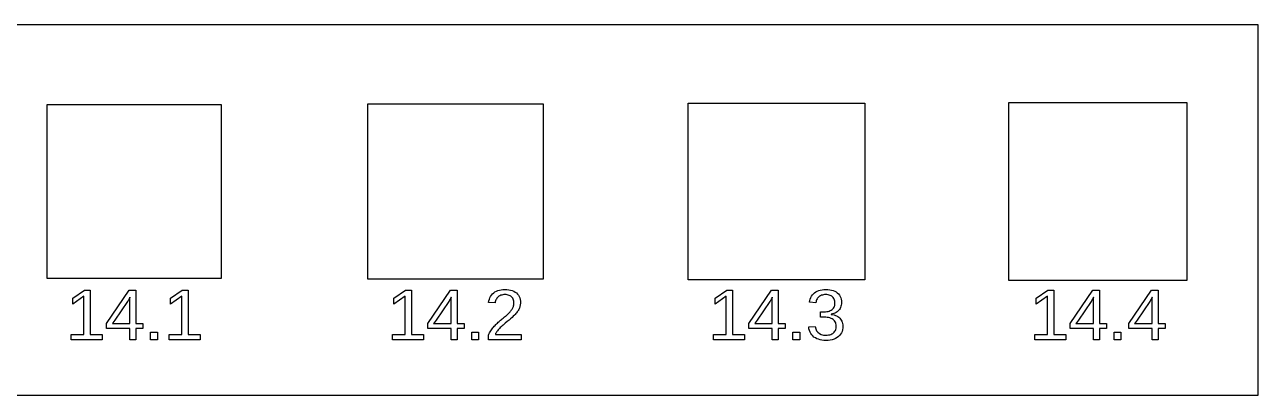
# Model space of a CAD drawing. Header units: metres. Extents: x 0 to 182, y 0 to 30.
# Drawn here: x 82.1 to 182, y 0 to 30 of the extents above; entities that cross this region are included whole.
import ezdxf

# ---------------------------------------------------------------- set-up
doc = ezdxf.new("R2010")
doc.units = ezdxf.units.M

msp = doc.modelspace()

# ---------------------------------------------------------------- linework, layer by layer
for p, q in [((182, 30), (0, 30)), ((182, 0), (182, 30)), ((83.95, 9.45), (83.95, 23.55)), ((83.95, 23.55), (98.05, 23.55)), ((98.05, 23.55), (98.05, 9.45)), ((109.9, 9.39999), (109.9, 23.6)), ((109.9, 23.6), (124.1, 23.6)), ((124.1, 23.6), (124.1, 9.39999)), ((135.85, 9.34999), (135.85, 23.65)), ((135.85, 23.65), (150.15, 23.65)), ((150.15, 23.65), (150.15, 9.34999)), ((161.8, 9.29999), (161.8, 23.7)), ((161.8, 23.7), (176.2, 23.7)), ((176.2, 23.7), (176.2, 9.29999)), ((98.05, 9.45), (83.95, 9.45)), ((124.1, 9.39999), (109.9, 9.39999)), ((150.15, 9.34999), (135.85, 9.34999)), ((176.2, 9.29999), (161.8, 9.29999)), ((86.0175, 7.86079), (86.9659, 8.51302)), ((86.9232, 8.02312), (86.0175, 7.37662)), ((86.9232, 4.93575), (86.9232, 8.02312)), ((86.9659, 8.51302), (87.4387, 8.51302)), ((87.4387, 8.51302), (87.4387, 4.93575)), ((88.7584, 5.80728), (90.5955, 8.51302)), ((90.5955, 8.51302), (91.1338, 8.51302)), ((91.1338, 8.51302), (91.1338, 5.813)), ((93.9365, 7.86079), (94.8849, 8.51302)), ((94.8422, 8.02312), (93.9365, 7.37662)), ((94.8422, 4.93575), (94.8422, 8.02312)), ((94.8849, 8.51302), (95.3577, 8.51302)), ((95.3577, 8.51302), (95.3577, 4.93575)), ((112.017, 7.86079), (112.966, 8.51302)), ((112.923, 8.02312), (112.017, 7.37662)), ((112.923, 4.93575), (112.923, 8.02312)), ((112.966, 8.51302), (113.439, 8.51302)), ((113.439, 8.51302), (113.439, 4.93575)), ((114.758, 5.80728), (116.595, 8.51302)), ((116.595, 8.51302), (117.134, 8.51302)), ((117.134, 8.51302), (117.134, 5.813)), ((119.795, 7.89832), (119.853, 8.00777)), ((119.853, 8.00777), (119.923, 8.10919)), ((119.923, 8.10919), (120.006, 8.20259)), ((120.006, 8.20259), (120.1, 8.28798)), ((120.1, 8.28798), (120.205, 8.36354)), ((120.205, 8.36354), (120.318, 8.42749)), ((120.318, 8.42749), (120.439, 8.47981)), ((120.439, 8.47981), (120.568, 8.52049)), ((120.528, 8.02051), (120.465, 7.97327)), ((120.595, 8.06047), (120.528, 8.02051)), ((120.568, 8.52049), (120.705, 8.54956)), ((120.668, 8.09317), (120.595, 8.06047)), ((120.745, 8.11861), (120.668, 8.09317)), ((120.705, 8.54956), (120.851, 8.567)), ((120.827, 8.13676), (120.745, 8.11861)), ((120.913, 8.14767), (120.827, 8.13676)), ((120.851, 8.567), (121.005, 8.57281)), ((121.005, 8.15131), (120.913, 8.14767)), ((121.005, 8.57281), (121.172, 8.56697)), ((121.1, 8.14758), (121.005, 8.15131)), ((121.189, 8.13643), (121.1, 8.14758)), ((121.172, 8.56697), (121.328, 8.54945)), ((121.272, 8.11783), (121.189, 8.13643)), ((121.349, 8.09178), (121.272, 8.11783)), ((121.328, 8.54945), (121.473, 8.52025)), ((121.42, 8.0583), (121.349, 8.09178)), ((121.484, 8.01738), (121.42, 8.0583)), ((121.473, 8.52025), (121.606, 8.47935)), ((121.543, 7.96902), (121.484, 8.01738)), ((121.606, 8.47935), (121.728, 8.42677)), ((121.728, 8.42677), (121.838, 8.36252)), ((121.838, 8.36252), (121.937, 8.28659)), ((121.937, 8.28659), (122.024, 8.19989)), ((122.024, 8.19989), (122.097, 8.10338)), ((122.097, 8.10338), (122.157, 7.99704)), ((122.157, 7.99704), (122.204, 7.88087)), ((138.017, 7.86079), (138.966, 8.51302)), ((138.923, 8.02312), (138.017, 7.37662)), ((138.923, 4.93575), (138.923, 8.02312)), ((138.966, 8.51302), (139.439, 8.51302)), ((139.439, 8.51302), (139.439, 4.93575)), ((140.758, 5.80728), (142.595, 8.51302)), ((142.595, 8.51302), (143.134, 8.51302)), ((143.134, 8.51302), (143.134, 5.813)), ((145.769, 7.91013), (145.827, 8.01997)), ((145.827, 8.01997), (145.898, 8.121)), ((145.898, 8.121), (145.98, 8.21318)), ((145.98, 8.21318), (146.075, 8.29654)), ((146.075, 8.29654), (146.179, 8.36984)), ((146.179, 8.36984), (146.292, 8.43185)), ((146.292, 8.43185), (146.413, 8.4826)), ((146.413, 8.4826), (146.542, 8.52206)), ((146.487, 8.02365), (146.425, 7.97755)), ((146.555, 8.06265), (146.487, 8.02365)), ((146.542, 8.52206), (146.68, 8.55026)), ((146.628, 8.09457), (146.555, 8.06265)), ((146.707, 8.11938), (146.628, 8.09457)), ((146.68, 8.55026), (146.825, 8.56718)), ((146.79, 8.13712), (146.707, 8.11938)), ((146.879, 8.14775), (146.79, 8.13712)), ((146.825, 8.56718), (146.979, 8.57281)), ((146.973, 8.15131), (146.879, 8.14775)), ((147.076, 8.14749), (146.973, 8.15131)), ((146.979, 8.57281), (147.146, 8.56709)), ((147.171, 8.13608), (147.076, 8.14749)), ((147.146, 8.56709), (147.302, 8.54991)), ((147.259, 8.11703), (147.171, 8.13608)), ((147.34, 8.09039), (147.259, 8.11703)), ((147.302, 8.54991), (147.447, 8.52129)), ((147.412, 8.05612), (147.34, 8.09039)), ((147.478, 8.01424), (147.412, 8.05612)), ((147.447, 8.52129), (147.581, 8.4812)), ((147.536, 7.96474), (147.478, 8.01424)), ((147.581, 8.4812), (147.704, 8.42967)), ((147.704, 8.42967), (147.816, 8.36668)), ((147.816, 8.36668), (147.917, 8.29225)), ((147.917, 8.29225), (148.006, 8.2076)), ((148.006, 8.2076), (148.081, 8.11394)), ((148.081, 8.11394), (148.143, 8.01126)), ((148.143, 8.01126), (148.191, 7.89958)), ((164.017, 7.86079), (164.966, 8.51302)), ((164.923, 8.02312), (164.017, 7.37662)), ((164.923, 4.93575), (164.923, 8.02312)), ((164.966, 8.51302), (165.439, 8.51302)), ((165.439, 8.51302), (165.439, 4.93575)), ((166.758, 5.80728), (168.595, 8.51302)), ((168.595, 8.51302), (169.134, 8.51302)), ((169.134, 8.51302), (169.134, 5.813)), ((171.509, 5.80728), (173.346, 8.51302)), ((173.346, 8.51302), (173.885, 8.51302)), ((173.885, 8.51302), (173.885, 5.813)), ((86.0175, 7.37662), (86.0175, 7.86079)), ((90.4588, 7.5959), (89.4306, 6.0807)), ((90.4701, 7.61299), (90.4588, 7.5959)), ((90.4829, 7.63335), (90.4701, 7.61299)), ((90.4973, 7.65694), (90.4829, 7.63335)), ((90.5132, 7.68379), (90.4973, 7.65694)), ((90.5305, 7.71391), (90.5132, 7.68379)), ((90.5494, 7.74727), (90.5305, 7.71391)), ((90.5698, 7.78389), (90.5494, 7.74727)), ((90.5896, 7.81975), (90.5698, 7.78389)), ((90.6066, 7.85085), (90.5896, 7.81975)), ((90.6208, 7.87718), (90.6066, 7.85085)), ((90.6322, 7.89874), (90.6208, 7.87718)), ((90.6408, 7.91554), (90.6322, 7.89874)), ((90.6466, 7.92757), (90.6408, 7.91554)), ((90.6496, 7.93483), (90.6466, 7.92757)), ((90.6496, 5.813), (90.6496, 7.93483)), ((93.9365, 7.37662), (93.9365, 7.86079)), ((112.017, 7.37662), (112.017, 7.86079)), ((116.459, 7.5959), (115.431, 6.0807)), ((116.47, 7.61299), (116.459, 7.5959)), ((116.483, 7.63335), (116.47, 7.61299)), ((116.497, 7.65694), (116.483, 7.63335)), ((116.513, 7.68379), (116.497, 7.65694)), ((116.531, 7.71391), (116.513, 7.68379)), ((116.549, 7.74727), (116.531, 7.71391)), ((116.57, 7.78389), (116.549, 7.74727)), ((116.59, 7.81975), (116.57, 7.78389)), ((116.607, 7.85085), (116.59, 7.81975)), ((116.621, 7.87718), (116.607, 7.85085)), ((116.632, 7.89874), (116.621, 7.87718)), ((116.641, 7.91554), (116.632, 7.89874)), ((116.647, 7.92757), (116.641, 7.91554)), ((116.65, 7.93483), (116.647, 7.92757)), ((116.65, 5.813), (116.65, 7.93483)), ((119.692, 7.52185), (119.714, 7.65536)), ((120.216, 7.47342), (119.692, 7.52185)), ((119.714, 7.65536), (119.748, 7.78085)), ((119.748, 7.78085), (119.795, 7.89832)), ((120.23, 7.56244), (120.216, 7.47342)), ((120.251, 7.6456), (120.23, 7.56244)), ((120.28, 7.72287), (120.251, 7.6456)), ((120.315, 7.79428), (120.28, 7.72287)), ((120.358, 7.85982), (120.315, 7.79428)), ((120.408, 7.91948), (120.358, 7.85982)), ((120.465, 7.97327), (120.408, 7.91948)), ((121.594, 7.91393), (121.543, 7.96902)), ((121.59, 6.96274), (121.624, 7.01773)), ((121.638, 7.85277), (121.594, 7.91393)), ((121.624, 7.01773), (121.654, 7.07411)), ((121.673, 7.78558), (121.638, 7.85277)), ((121.654, 7.07411), (121.679, 7.1326)), ((121.701, 7.71234), (121.673, 7.78558)), ((121.679, 7.1326), (121.7, 7.19316)), ((121.7, 7.19316), (121.716, 7.25581)), ((121.721, 7.63304), (121.701, 7.71234)), ((121.716, 7.25581), (121.727, 7.32057)), ((121.733, 7.54771), (121.721, 7.63304)), ((121.727, 7.32057), (121.734, 7.38741)), ((121.737, 7.45633), (121.733, 7.54771)), ((121.734, 7.38741), (121.737, 7.45633)), ((122.157, 7.0092), (122.124, 6.94328)), ((122.185, 7.07516), (122.157, 7.0092)), ((122.209, 7.14127), (122.185, 7.07516)), ((122.204, 7.88087), (122.237, 7.75488)), ((122.229, 7.20746), (122.209, 7.14127)), ((122.244, 7.27379), (122.229, 7.20746)), ((122.237, 7.75488), (122.257, 7.61906)), ((122.255, 7.34021), (122.244, 7.27379)), ((122.261, 7.40677), (122.255, 7.34021)), ((122.257, 7.61906), (122.263, 7.47342)), ((122.263, 7.47342), (122.261, 7.40677)), ((138.017, 7.37662), (138.017, 7.86079)), ((142.459, 7.5959), (141.431, 6.0807)), ((142.47, 7.61299), (142.459, 7.5959)), ((142.483, 7.63335), (142.47, 7.61299)), ((142.497, 7.65694), (142.483, 7.63335)), ((142.513, 7.68379), (142.497, 7.65694)), ((142.531, 7.71391), (142.513, 7.68379)), ((142.549, 7.74727), (142.531, 7.71391)), ((142.57, 7.78389), (142.549, 7.74727)), ((142.59, 7.81975), (142.57, 7.78389)), ((142.607, 7.85085), (142.59, 7.81975)), ((142.621, 7.87718), (142.607, 7.85085)), ((142.632, 7.89874), (142.621, 7.87718)), ((142.641, 7.91554), (142.632, 7.89874)), ((142.647, 7.92757), (142.641, 7.91554)), ((142.65, 7.93483), (142.647, 7.92757)), ((142.65, 5.813), (142.65, 7.93483)), ((145.666, 7.52756), (145.688, 7.66391)), ((146.181, 7.48766), (145.666, 7.52756)), ((145.688, 7.66391), (145.723, 7.79144)), ((145.723, 7.79144), (145.769, 7.91013)), ((146.195, 7.57509), (146.181, 7.48766)), ((146.215, 7.65671), (146.195, 7.57509)), ((146.243, 7.7325), (146.215, 7.65671)), ((146.278, 7.80249), (146.243, 7.7325)), ((146.32, 7.86665), (146.278, 7.80249)), ((146.369, 7.92502), (146.32, 7.86665)), ((146.425, 7.97755), (146.369, 7.92502)), ((147.493, 6.94797), (147.555, 7.00333)), ((147.586, 7.90868), (147.536, 7.96474)), ((147.555, 7.00333), (147.607, 7.06444)), ((147.628, 7.84709), (147.586, 7.90868)), ((147.607, 7.06444), (147.649, 7.13132)), ((147.663, 7.77998), (147.628, 7.84709)), ((147.649, 7.13132), (147.682, 7.20393)), ((147.69, 7.70735), (147.663, 7.77998)), ((147.682, 7.20393), (147.706, 7.28232)), ((147.71, 7.6292), (147.69, 7.70735)), ((147.706, 7.28232), (147.72, 7.36644)), ((147.721, 7.54553), (147.71, 7.6292)), ((147.72, 7.36644), (147.725, 7.45633)), ((147.725, 7.45633), (147.721, 7.54553)), ((148.142, 7.03456), (148.094, 6.957)), ((148.182, 7.118), (148.142, 7.03456)), ((148.213, 7.20731), (148.182, 7.118)), ((148.191, 7.89958), (148.225, 7.77888)), ((148.234, 7.30249), (148.213, 7.20731)), ((148.225, 7.77888), (148.245, 7.64919)), ((148.248, 7.40355), (148.234, 7.30249)), ((148.245, 7.64919), (148.252, 7.51047)), ((148.252, 7.51047), (148.248, 7.40355)), ((164.017, 7.37662), (164.017, 7.86079)), ((168.459, 7.5959), (167.431, 6.0807)), ((168.47, 7.61299), (168.459, 7.5959)), ((168.483, 7.63335), (168.47, 7.61299)), ((168.497, 7.65694), (168.483, 7.63335)), ((168.513, 7.68379), (168.497, 7.65694)), ((168.531, 7.71391), (168.513, 7.68379)), ((168.549, 7.74727), (168.531, 7.71391)), ((168.57, 7.78389), (168.549, 7.74727)), ((168.59, 7.81975), (168.57, 7.78389)), ((168.607, 7.85085), (168.59, 7.81975)), ((168.621, 7.87718), (168.607, 7.85085)), ((168.632, 7.89874), (168.621, 7.87718)), ((168.641, 7.91554), (168.632, 7.89874)), ((168.647, 7.92757), (168.641, 7.91554)), ((168.65, 7.93483), (168.647, 7.92757)), ((168.65, 5.813), (168.65, 7.93483)), ((173.21, 7.5959), (172.181, 6.0807)), ((173.221, 7.61299), (173.21, 7.5959)), ((173.234, 7.63335), (173.221, 7.61299)), ((173.248, 7.65694), (173.234, 7.63335)), ((173.264, 7.68379), (173.248, 7.65694)), ((173.281, 7.71391), (173.264, 7.68379)), ((173.3, 7.74727), (173.281, 7.71391)), ((173.321, 7.78389), (173.3, 7.74727)), ((173.34, 7.81975), (173.321, 7.78389)), ((173.357, 7.85085), (173.34, 7.81975)), ((173.372, 7.87718), (173.357, 7.85085)), ((173.383, 7.89874), (173.372, 7.87718)), ((173.392, 7.91554), (173.383, 7.89874)), ((173.397, 7.92757), (173.392, 7.91554)), ((173.4, 7.93483), (173.397, 7.92757)), ((173.4, 5.813), (173.4, 7.93483)), ((89.4306, 6.0807), (89.2768, 5.86995)), ((115.431, 6.0807), (115.277, 5.86995)), ((120.529, 5.96962), (120.595, 6.02679)), ((120.595, 6.02679), (120.66, 6.08275)), ((120.66, 6.08275), (120.726, 6.13747)), ((120.726, 6.13747), (120.791, 6.19098)), ((120.791, 6.19098), (120.856, 6.24326)), ((120.856, 6.24326), (120.921, 6.29431)), ((120.921, 6.29431), (120.984, 6.34476)), ((120.984, 6.34476), (121.046, 6.39522)), ((121.046, 6.39522), (121.106, 6.44566)), ((121.106, 6.44566), (121.165, 6.49611)), ((121.165, 6.49611), (121.221, 6.54655)), ((121.342, 6.08888), (121.195, 5.96606)), ((121.221, 6.54655), (121.276, 6.597)), ((121.276, 6.597), (121.329, 6.64745)), ((121.329, 6.64745), (121.38, 6.69826)), ((121.473, 6.20135), (121.342, 6.08888)), ((121.38, 6.69826), (121.428, 6.74977)), ((121.428, 6.74977), (121.473, 6.80197)), ((121.473, 6.80197), (121.515, 6.85486)), ((121.588, 6.30348), (121.473, 6.20135)), ((121.515, 6.85486), (121.554, 6.90845)), ((121.554, 6.90845), (121.59, 6.96274)), ((121.687, 6.39526), (121.588, 6.30348)), ((121.771, 6.4767), (121.687, 6.39526)), ((121.839, 6.54779), (121.771, 6.4767)), ((121.897, 6.61371), (121.839, 6.54779)), ((121.951, 6.67961), (121.897, 6.61371)), ((122.001, 6.74553), (121.951, 6.67961)), ((122.046, 6.81145), (122.001, 6.74553)), ((122.087, 6.87737), (122.046, 6.81145)), ((122.124, 6.94328), (122.087, 6.87737)), ((141.431, 6.0807), (141.277, 5.86995)), ((146.56, 6.31993), (146.56, 6.76425)), ((146.56, 6.76425), (146.839, 6.76425)), ((146.851, 6.31993), (146.56, 6.31993)), ((146.839, 6.76425), (146.956, 6.76801)), ((146.982, 6.31619), (146.851, 6.31993)), ((146.956, 6.76801), (147.065, 6.77925)), ((147.104, 6.30495), (146.982, 6.31619)), ((147.065, 6.77925), (147.166, 6.798)), ((147.217, 6.28619), (147.104, 6.30495)), ((147.166, 6.798), (147.259, 6.82423)), ((147.321, 6.25995), (147.217, 6.28619)), ((147.259, 6.82423), (147.345, 6.85799)), ((147.416, 6.22621), (147.321, 6.25995)), ((147.345, 6.85799), (147.423, 6.89923)), ((147.525, 6.58676), (147.412, 6.55917)), ((147.412, 6.55917), (147.412, 6.54779)), ((147.412, 6.54779), (147.536, 6.52977)), ((147.502, 6.18497), (147.416, 6.22621)), ((147.423, 6.89923), (147.493, 6.94797)), ((147.578, 6.13623), (147.502, 6.18497)), ((147.63, 6.62068), (147.525, 6.58676)), ((147.536, 6.52977), (147.653, 6.50337)), ((147.645, 6.08081), (147.578, 6.13623)), ((147.728, 6.66093), (147.63, 6.62068)), ((147.702, 6.01952), (147.645, 6.08081)), ((147.653, 6.50337), (147.761, 6.46861)), ((147.748, 5.95235), (147.702, 6.01952)), ((147.817, 6.70752), (147.728, 6.66093)), ((147.761, 6.46861), (147.861, 6.42549)), ((147.898, 6.76045), (147.817, 6.70752)), ((147.861, 6.42549), (147.953, 6.37399)), ((147.972, 6.8197), (147.898, 6.76045)), ((147.953, 6.37399), (148.037, 6.31413)), ((148.037, 6.8853), (147.972, 6.8197)), ((148.094, 6.957), (148.037, 6.8853)), ((148.037, 6.31413), (148.112, 6.2459)), ((148.112, 6.2459), (148.179, 6.17079)), ((148.179, 6.17079), (148.235, 6.09035)), ((148.235, 6.09035), (148.281, 6.00456)), ((148.281, 6.00456), (148.317, 5.91342)), ((167.431, 6.0807), (167.277, 5.86995)), ((172.181, 6.0807), (172.028, 5.86995)), ((88.7584, 5.40854), (88.7584, 5.80728)), ((90.6496, 5.40854), (88.7584, 5.40854)), ((89.2768, 5.86995), (89.2312, 5.813)), ((89.2312, 5.813), (90.6496, 5.813)), ((90.6496, 4.5), (90.6496, 5.40854)), ((91.1338, 5.813), (91.6977, 5.813)), ((91.6977, 5.40854), (91.1338, 5.40854)), ((91.1338, 5.40854), (91.1338, 4.5)), ((91.6977, 5.813), (91.6977, 5.40854)), ((92.3253, 4.5), (92.3253, 5.12373)), ((92.3253, 5.12373), (92.8807, 5.12373)), ((92.8807, 5.12373), (92.8807, 4.5)), ((114.758, 5.40854), (114.758, 5.80728)), ((116.65, 5.40854), (114.758, 5.40854)), ((115.277, 5.86995), (115.231, 5.813)), ((115.231, 5.813), (116.65, 5.813)), ((116.65, 4.5), (116.65, 5.40854)), ((117.134, 5.813), (117.698, 5.813)), ((117.698, 5.40854), (117.134, 5.40854)), ((117.134, 5.40854), (117.134, 4.5)), ((117.698, 5.813), (117.698, 5.40854)), ((118.325, 4.5), (118.325, 5.12373)), ((118.325, 5.12373), (118.881, 5.12373)), ((118.881, 5.12373), (118.881, 4.5)), ((119.712, 4.95531), (119.757, 5.04572)), ((119.757, 5.04572), (119.805, 5.13293)), ((119.805, 5.13293), (119.856, 5.21695)), ((119.856, 5.21695), (119.909, 5.29778)), ((119.909, 5.29778), (119.965, 5.3754)), ((119.965, 5.3754), (120.023, 5.44983)), ((120.023, 5.44983), (120.084, 5.52167)), ((120.084, 5.52167), (120.145, 5.59155)), ((120.145, 5.59155), (120.207, 5.65944)), ((120.207, 5.65944), (120.27, 5.72536)), ((120.29, 5.05095), (120.259, 4.99303)), ((120.27, 5.72536), (120.333, 5.78929)), ((120.326, 5.10951), (120.29, 5.05095)), ((120.366, 5.16872), (120.326, 5.10951)), ((120.333, 5.78929), (120.398, 5.85126)), ((120.41, 5.22856), (120.366, 5.16872)), ((120.398, 5.85126), (120.463, 5.91124)), ((120.459, 5.28903), (120.41, 5.22856)), ((120.512, 5.35016), (120.459, 5.28903)), ((120.463, 5.91124), (120.529, 5.96962)), ((120.57, 5.41267), (120.512, 5.35016)), ((120.633, 5.47734), (120.57, 5.41267)), ((120.702, 5.54414), (120.633, 5.47734)), ((120.777, 5.61311), (120.702, 5.54414)), ((120.857, 5.68423), (120.777, 5.61311)), ((120.942, 5.75749), (120.857, 5.68423)), ((121.033, 5.8329), (120.942, 5.75749)), ((121.195, 5.96606), (121.033, 5.8329)), ((140.758, 5.40854), (140.758, 5.80728)), ((142.65, 5.40854), (140.758, 5.40854)), ((141.277, 5.86995), (141.231, 5.813)), ((141.231, 5.813), (142.65, 5.813)), ((142.65, 4.5), (142.65, 5.40854)), ((143.134, 5.813), (143.698, 5.813)), ((143.698, 5.40854), (143.134, 5.40854)), ((143.134, 5.40854), (143.134, 4.5)), ((143.698, 5.813), (143.698, 5.40854)), ((144.325, 4.5), (144.325, 5.12373)), ((144.325, 5.12373), (144.881, 5.12373)), ((144.881, 5.12373), (144.881, 4.5)), ((145.598, 5.53101), (146.127, 5.57944)), ((145.623, 5.3826), (145.598, 5.53101)), ((145.661, 5.24493), (145.623, 5.3826)), ((145.71, 5.11801), (145.661, 5.24493)), ((145.772, 5.00186), (145.71, 5.11801)), ((145.846, 4.89645), (145.772, 5.00186)), ((146.127, 5.57944), (146.17, 5.39053)), ((146.17, 5.39053), (146.241, 5.23068)), ((146.241, 5.23068), (146.338, 5.0999)), ((146.338, 5.0999), (146.463, 4.99818)), ((146.463, 4.99818), (146.615, 4.92554)), ((147.47, 4.96475), (147.543, 5.0076)), ((147.543, 5.0076), (147.61, 5.05821)), ((147.61, 5.05821), (147.668, 5.11652)), ((147.668, 5.11652), (147.718, 5.18237)), ((147.718, 5.18237), (147.758, 5.2558)), ((147.784, 5.87932), (147.748, 5.95235)), ((147.758, 5.2558), (147.79, 5.33676)), ((147.81, 5.80042), (147.784, 5.87932)), ((147.79, 5.33676), (147.812, 5.42529)), ((147.825, 5.71565), (147.81, 5.80042)), ((147.812, 5.42529), (147.826, 5.52136)), ((147.831, 5.625), (147.825, 5.71565)), ((147.826, 5.52136), (147.831, 5.625)), ((148.248, 5.05504), (148.183, 4.9424)), ((148.298, 5.17792), (148.248, 5.05504)), ((148.334, 5.31102), (148.298, 5.17792)), ((148.317, 5.91342), (148.343, 5.81694)), ((148.356, 5.45435), (148.334, 5.31102)), ((148.343, 5.81694), (148.358, 5.7151)), ((148.363, 5.60791), (148.356, 5.45435)), ((148.358, 5.7151), (148.363, 5.60791)), ((166.758, 5.40854), (166.758, 5.80728)), ((168.65, 5.40854), (166.758, 5.40854)), ((167.277, 5.86995), (167.231, 5.813)), ((167.231, 5.813), (168.65, 5.813)), ((168.65, 4.5), (168.65, 5.40854)), ((169.134, 5.813), (169.698, 5.813)), ((169.698, 5.40854), (169.134, 5.40854)), ((169.134, 5.40854), (169.134, 4.5)), ((169.698, 5.813), (169.698, 5.40854)), ((170.325, 4.5), (170.325, 5.12373)), ((170.325, 5.12373), (170.881, 5.12373)), ((170.881, 5.12373), (170.881, 4.5)), ((171.509, 5.40854), (171.509, 5.80728)), ((173.4, 5.40854), (171.509, 5.40854)), ((172.028, 5.86995), (171.982, 5.813)), ((171.982, 5.813), (173.4, 5.813)), ((173.4, 4.5), (173.4, 5.40854)), ((173.885, 5.813), (174.449, 5.813)), ((174.449, 5.40854), (173.885, 5.40854)), ((173.885, 5.40854), (173.885, 4.5)), ((174.449, 5.813), (174.449, 5.40854)), ((85.9007, 4.5), (85.9007, 4.93575)), ((85.9007, 4.93575), (86.9232, 4.93575)), ((88.4156, 4.5), (85.9007, 4.5)), ((87.4387, 4.93575), (88.4156, 4.93575)), ((88.4156, 4.93575), (88.4156, 4.5)), ((91.1338, 4.5), (90.6496, 4.5)), ((92.8807, 4.5), (92.3253, 4.5)), ((93.8197, 4.5), (93.8197, 4.93575)), ((93.8197, 4.93575), (94.8422, 4.93575)), ((96.3346, 4.5), (93.8197, 4.5)), ((95.3577, 4.93575), (96.3346, 4.93575)), ((96.3346, 4.93575), (96.3346, 4.5)), ((111.901, 4.5), (111.901, 4.93575)), ((111.901, 4.93575), (112.923, 4.93575)), ((114.416, 4.5), (111.901, 4.5)), ((113.439, 4.93575), (114.416, 4.93575)), ((114.416, 4.93575), (114.416, 4.5)), ((117.134, 4.5), (116.65, 4.5)), ((118.881, 4.5), (118.325, 4.5)), ((119.669, 4.86169), (119.712, 4.95531)), ((119.669, 4.5), (119.669, 4.86169)), ((122.326, 4.5), (119.669, 4.5)), ((120.259, 4.99303), (120.233, 4.93575)), ((120.233, 4.93575), (122.326, 4.93575)), ((122.326, 4.93575), (122.326, 4.5)), ((137.901, 4.5), (137.901, 4.93575)), ((137.901, 4.93575), (138.923, 4.93575)), ((140.416, 4.5), (137.901, 4.5)), ((139.439, 4.93575), (140.416, 4.93575)), ((140.416, 4.93575), (140.416, 4.5)), ((143.134, 4.5), (142.65, 4.5)), ((144.881, 4.5), (144.325, 4.5)), ((145.931, 4.80179), (145.846, 4.89645)), ((146.029, 4.7179), (145.931, 4.80179)), ((146.138, 4.64497), (146.029, 4.7179)), ((146.257, 4.58327), (146.138, 4.64497)), ((146.386, 4.53279), (146.257, 4.58327)), ((146.525, 4.49355), (146.386, 4.53279)), ((146.674, 4.46548), (146.525, 4.49355)), ((146.615, 4.92554), (146.795, 4.88194)), ((146.833, 4.44867), (146.674, 4.46548)), ((146.795, 4.88194), (147.002, 4.8674)), ((147.002, 4.44305), (146.833, 4.44867)), ((147.002, 4.8674), (147.109, 4.87131)), ((147.183, 4.44928), (147.002, 4.44305)), ((147.109, 4.87131), (147.209, 4.88298)), ((147.351, 4.46793), (147.183, 4.44928)), ((147.209, 4.88298), (147.303, 4.90245)), ((147.303, 4.90245), (147.39, 4.92972)), ((147.508, 4.49902), (147.351, 4.46793)), ((147.39, 4.92972), (147.47, 4.96475)), ((147.652, 4.54256), (147.508, 4.49902)), ((147.783, 4.59853), (147.652, 4.54256)), ((147.903, 4.66695), (147.783, 4.59853)), ((148.01, 4.74779), (147.903, 4.66695)), ((148.104, 4.83998), (148.01, 4.74779)), ((148.183, 4.9424), (148.104, 4.83998)), ((163.901, 4.5), (163.901, 4.93575)), ((163.901, 4.93575), (164.923, 4.93575)), ((166.416, 4.5), (163.901, 4.5)), ((165.439, 4.93575), (166.416, 4.93575)), ((166.416, 4.93575), (166.416, 4.5)), ((169.134, 4.5), (168.65, 4.5)), ((170.881, 4.5), (170.325, 4.5)), ((173.885, 4.5), (173.4, 4.5)), ((6, 0), (182, 0))]:
    msp.add_line(p, q)

doc.saveas('drawing.dxf')
